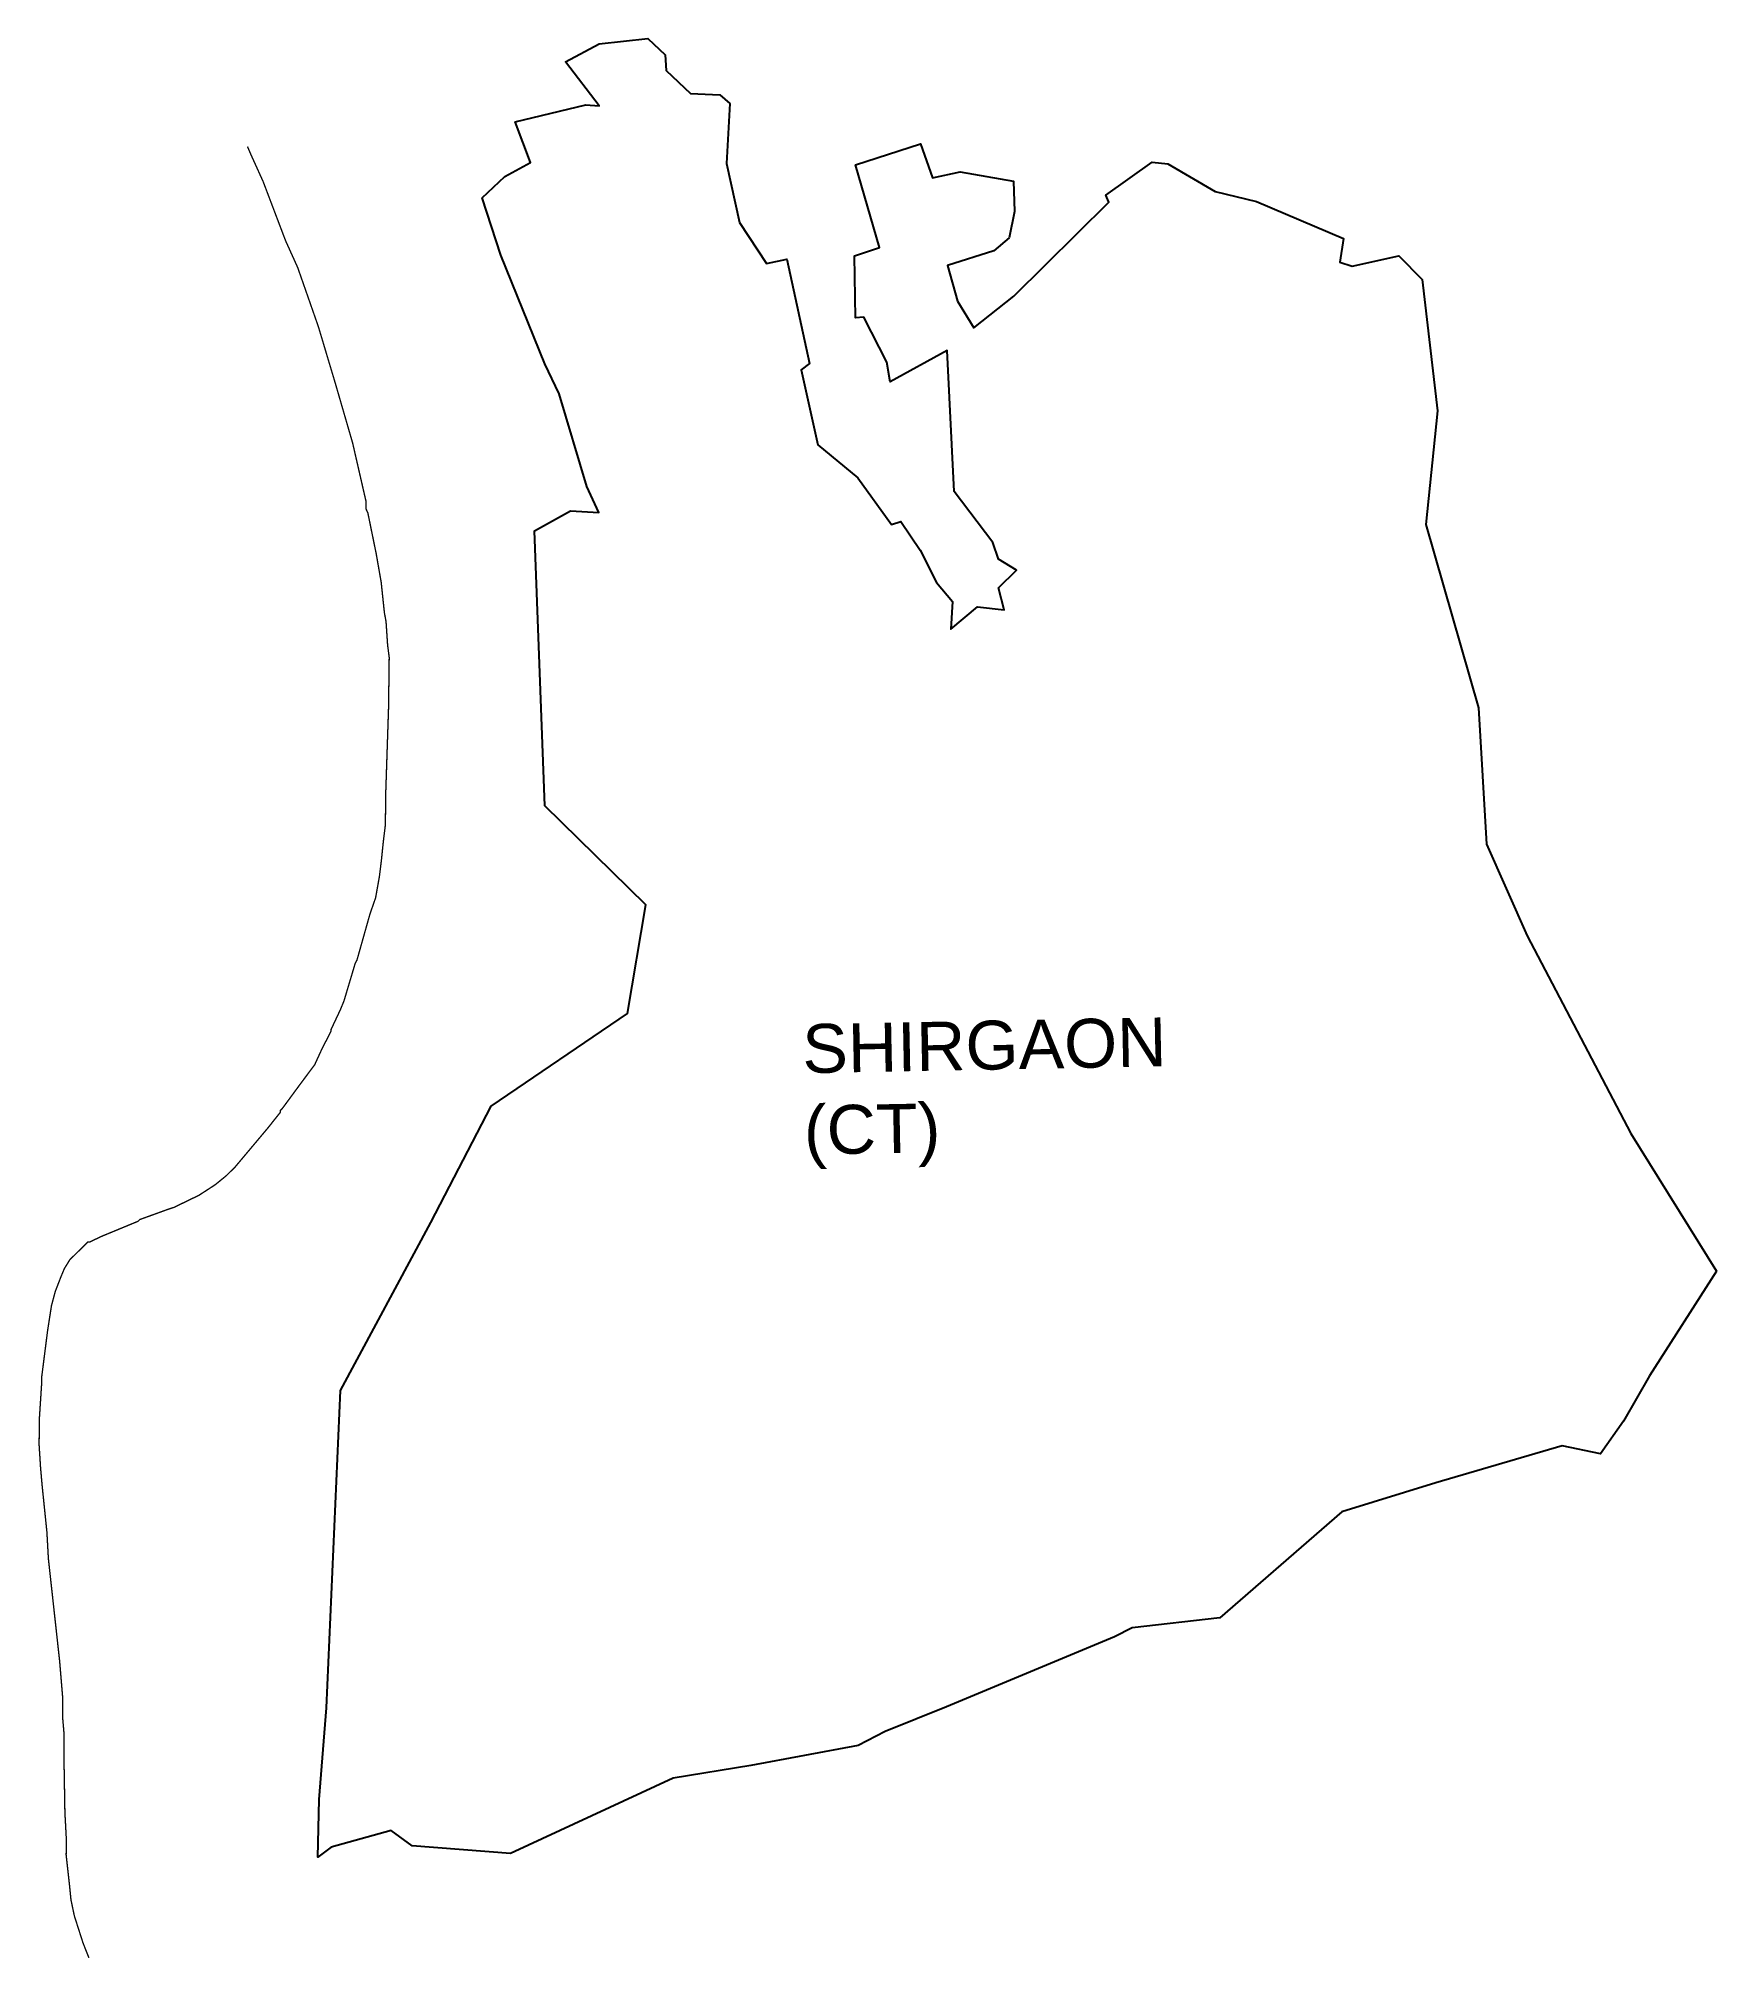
# Model space of a CAD drawing. Header units: metres. Extents: x 258933 to 262666, y 2177074 to 2181346.
import ezdxf

# ---------------------------------------------------------------- set-up
doc = ezdxf.new("R2010")
doc.units = ezdxf.units.M
for name, color, linetype in [('LOW TIDE LINE', 5, 'Continuous'), ('village', 3, 'Continuous'), ('VILLAGE NAME', 250, 'Continuous')]:
    doc.layers.add(name, color=color, linetype=linetype)
doc.styles.get("Standard").update_dxf_attribs({"font": 'simplex.shx'})

msp = doc.modelspace()

# ---------------------------------------------------------------- linework, layer by layer
at = {"layer": 'LOW TIDE LINE', "lineweight": 18, "const_width": 3}
msp.add_lwpolyline([(259045.3, 2177075.3), (259031.9, 2177109.2), (259012.8, 2177168.9), (259005.3, 2177204.7), (259001.7, 2177240.4), (258994.6, 2177304), (258995, 2177339.7), (258991.8, 2177399.2), (258989.5, 2177534.1), (258989.9, 2177573.8), (258986.5, 2177613.5), (258987, 2177653.1), (258980, 2177736.5), (258955.1, 2177962.9), (258951.8, 2178022.5), (258941.2, 2178125.7), (258937.7, 2178165.4), (258934.4, 2178217), (258935.1, 2178276.5), (258940, 2178351.8), (258940.2, 2178367.7), (258953.3, 2178470.7), (258961.9, 2178526.1), (258970.3, 2178557.7), (258982.5, 2178589.3), (258990.7, 2178609), (259002.9, 2178628.7), (259006.9, 2178632.6), (259022.9, 2178648.3), (259043, 2178667.9), (259047, 2178667.8), (259070.9, 2178679.5), (259154.6, 2178714.1), (259158.6, 2178718), (259222.4, 2178741.1), (259234.3, 2178744.9), (259258.2, 2178756.5), (259290.2, 2178772), (259326.1, 2178795.3), (259350.2, 2178814.9), (259370.2, 2178834.5), (259442.7, 2178920.8), (259470.9, 2178956.2), (259470.9, 2178960.2), (259474.9, 2178964.1), (259515.3, 2179019.1), (259547.5, 2179062.3), (259563.8, 2179097.8), (259584.1, 2179137.3), (259584.2, 2179141.2), (259604.6, 2179184.6), (259612.7, 2179204.3), (259637.5, 2179287.3), (259641.6, 2179295.2), (259670.6, 2179398), (259683, 2179433.5), (259691.5, 2179481), (259695.9, 2179516.7), (259700.4, 2179560.3), (259704.8, 2179595.9), (259705.6, 2179667.3), (259711.9, 2179857.6), (259713.3, 2179968.7), (259709.7, 2179996.5), (259706.3, 2180048.1), (259702.6, 2180068), (259695.5, 2180135.5), (259684.4, 2180199.1), (259665.7, 2180290.5), (259661.8, 2180298.5), (259662, 2180314.4), (259631.9, 2180445.7), (259593.8, 2180577), (259555.7, 2180704.4), (259509.7, 2180835.9), (259482.7, 2180895.7), (259432.8, 2181027.2), (259405.7, 2181087), (259398, 2181105)], dxfattribs=at)
at = {"layer": 'village', "color": 3}
msp.add_polyline3d([(262666.5, 2178602.9, 0), (262517.5, 2178370.1, 0), (262459.7, 2178269.6, 0), (262407.9, 2178196.4, 0), (262323.2, 2178214.3, 0), (262041.6, 2178132, 0), (261833, 2178067.9, 0), (261561.5, 2177831.7, 0), (261366.5, 2177809.4, 0), (261326.7, 2177789.3, 0), (260953.1, 2177634, 0), (260816.5, 2177578.7, 0), (260756.5, 2177547.9, 0), (260518.1, 2177503.6, 0), (260345.1, 2177475.5, 0), (259983.2, 2177307.4, 0), (259764.6, 2177325, 0), (259718, 2177359, 0), (259583.9, 2177321.6, 0), (259554.6, 2177299.5, 0), (259557.8, 2177427.5, 0), (259573.9, 2177631.5, 0), (259604.8, 2178337.8, 0), (259806.1, 2178711, 0), (259939.9, 2178970.2, 0), (260243.2, 2179176, 0), (260283.9, 2179417.7, 0), (260059.9, 2179638.6, 0), (260036.4, 2180250.4, 0), (260116.6, 2180294.5, 0), (260179.8, 2180290.9, 0), (260153.1, 2180349, 0), (260091.2, 2180554.9, 0), (260059.5, 2180621.3, 0), (259961.6, 2180863.6, 0), (259920.5, 2180991.2, 0), (259970.5, 2181038.5, 0), (260027.4, 2181069.4, 0), (259993.8, 2181160.3, 0), (260150.5, 2181197.8, 0), (260180.2, 2181195.6, 0), (260105.2, 2181293.3, 0), (260180.3, 2181333.8, 0), (260289, 2181345.6, 0), (260327.5, 2181309.2, 0), (260329.6, 2181274.3, 0), (260383.9, 2181223.1, 0), (260449.1, 2181220.2, 0), (260471.1, 2181200.6, 0), (260463.8, 2181067.6, 0), (260493, 2180936.2, 0), (260553, 2180844.9, 0), (260598.1, 2180854.6, 0), (260648.6, 2180622, 0), (260630.1, 2180608.5, 0), (260666.7, 2180441.4, 0), (260755.9, 2180368.3, 0), (260830.9, 2180264.5, 0), (260851.9, 2180270.7, 0), (260894.9, 2180206.9, 0), (260930.6, 2180134.9, 0), (260966.3, 2180092.9, 0), (260962.9, 2180031.5, 0), (261022.1, 2180080.9, 0), (261081.8, 2180074.1, 0), (261068.8, 2180123, 0), (261109.2, 2180162.3, 0), (261069.1, 2180187.4, 0), (261055.9, 2180224.3, 0), (260970.2, 2180337.8, 0), (260955, 2180651.3, 0), (260828.1, 2180581.7, 0), (260820.7, 2180625.4, 0), (260768.9, 2180725.1, 0), (260750.8, 2180724.1, 0), (260748.4, 2180861.7, 0), (260803.9, 2180880.5, 0), (260750.5, 2181064.5, 0), (260895.4, 2181110.8, 0), (260921.7, 2181035.2, 0), (260983.8, 2181048.7, 0), (261102.3, 2181027.8, 0), (261104.2, 2180960.3, 0), (261092.5, 2180902, 0), (261058.5, 2180872.7, 0), (260955.2, 2180840.1, 0), (260977.9, 2180760.8, 0), (261013.7, 2180701.4, 0), (261102.8, 2180772.1, 0), (261314.3, 2180981.5, 0), (261307.4, 2180996.5, 0), (261410.9, 2181070, 0), (261445.6, 2181066.7, 0), (261551, 2181005.2, 0), (261643.2, 2180982.7, 0), (261836.7, 2180900.2, 0), (261828.3, 2180847.7, 0), (261855.4, 2180838.7, 0), (261959.4, 2180862, 0), (262011.3, 2180809.1, 0), (262045.4, 2180517.2, 0), (262019.7, 2180264.1, 0), (262136.6, 2179856.2, 0), (262154.2, 2179553, 0), (262245.3, 2179349.3, 0), (262475.3, 2178909, 0)], close=True, dxfattribs=at)

# ---------------------------------------------------------------- texts
at = {"layer": 'VILLAGE NAME', "insert": (260631.3, 2179152.2), "char_height": 108.748, "attachment_point": 1, "rotation": 1.1028}
msp.add_mtext_dynamic_manual_height_columns('{\\fArial|b0|i0|c0|p34;SHIRGAON (CT)}', width=726.929, gutter_width=543.7, heights=[0], dxfattribs=at)

doc.saveas('drawing.dxf')
